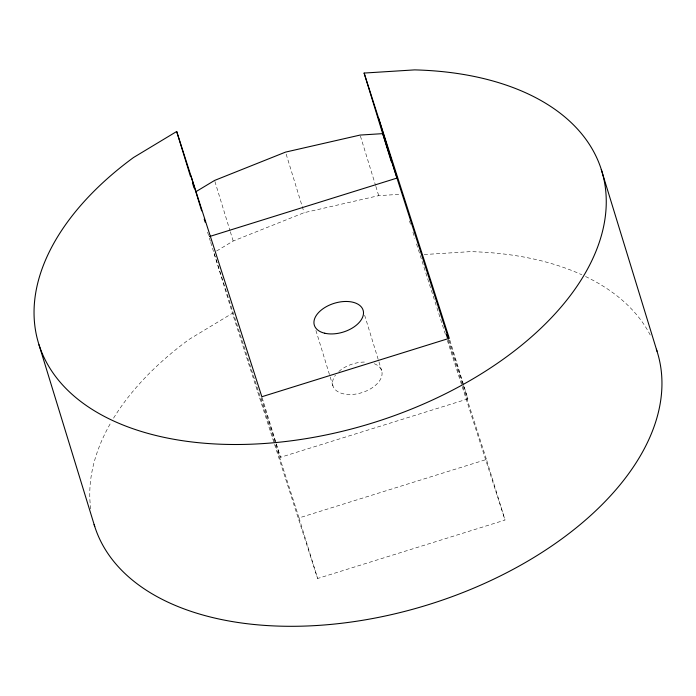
<?xml version="1.0" encoding="UTF-8"?>
<svg xmlns="http://www.w3.org/2000/svg" width="696" height="696" viewBox="0 0 696 696"><rect width="100%" height="100%" fill="white"/><g stroke="black" fill="none" stroke-linecap="round" stroke-linejoin="round"><path stroke-width="0.52" stroke-dasharray="3.48 2.61" d="M216.621 250.995L233.177 241.016L304.126 212.689L378.702 195.646L401.288 194.227M214.185 253.692L232.455 313.243L189.269 339.291A294.486 173.913 -17.1 0 0 113.231 418.696M276.129 443.909L280.436 457.324L467.86 398.895L463.771 385.54M214.194 253.692L299.028 517.911L486.452 459.473L505.044 520.06L317.62 578.498L232.455 313.243M424.177 254.545L470.409 251.639A294.486 173.913 -17.1 0 1 581.821 274.772M448.981 340.083L463.223 384.444M463.553 385.48L467.86 398.895M448.015 339.752L462.596 385.166M462.927 386.202L486.452 459.473M445.397 334.289L416.095 242.495M447.38 340.475L461.961 385.889M462.292 386.924L505.044 520.06M261.226 397.477L275.799 442.882M449.903 340.361L463.449 384.514M409.483 220.928L410.744 225.034M412.945 232.22L414.833 238.389M360.424 136.094L375.553 185.38M375.866 186.406L378.702 195.646M364.643 315.245L381.66 370.698M286.169 154.164L304.126 212.689M315.914 330.435L332.932 385.889M214.899 181.465L230.019 230.75M230.341 231.777L233.177 241.016M262.166 397.764L276.025 442.952M276.347 443.978L280.436 457.324M299.028 517.911L317.62 578.498M207.565 232.125L210.401 241.364M210.714 242.391L213.863 252.665M90.758 508.976A294.486 173.913 -17.1 0 1 111.116 422.246M585.562 276.521A294.486 173.913 -17.1 0 1 650.525 335.568M374.3 363.712A25.526 15.077 -17.1 0 1 376.754 384.14A25.526 15.077 -17.1 0 1 343.676 393.892A25.526 15.077 -17.1 0 1 335.463 375.161M338.804 371.534A25.526 15.077 -17.1 0 1 365.487 362.068"/><path stroke-width="1.04" d="M364.112 73.063L449.277 338.308L261.853 396.737L176.688 131.492L133.501 157.531A294.486 173.913 -17.1 0 0 138.93 430.711A294.486 173.913 -17.1 0 0 569.659 296.426A294.486 173.913 -17.1 0 0 414.642 69.887L364.112 73.063L391.213 161.368M196.194 191.522L214.585 180.438L285.534 152.111L360.11 135.067L382.704 133.641L448.65 339.048M209.548 236.527L396.972 178.089L378.38 117.502M446.353 334.593L447.354 337.69M601.257 169.476L657.015 351.228M190.956 175.94L201.675 210.853M204.189 219.066L205.137 222.146M176.688 131.492L190.556 176.671M192.444 182.839L194.019 187.972M38.985 344.772L94.743 526.524M656.354 349.235A294.486 173.913 -17.1 0 1 429.049 604.476A294.486 173.913 -17.1 0 1 94.125 524.523M324.736 333.227A25.526 15.077 -17.1 0 0 363.434 314.087A25.526 15.077 -17.1 0 0 327.947 305.814A25.526 15.077 -17.1 0 0 324.736 333.227"/></g></svg>
